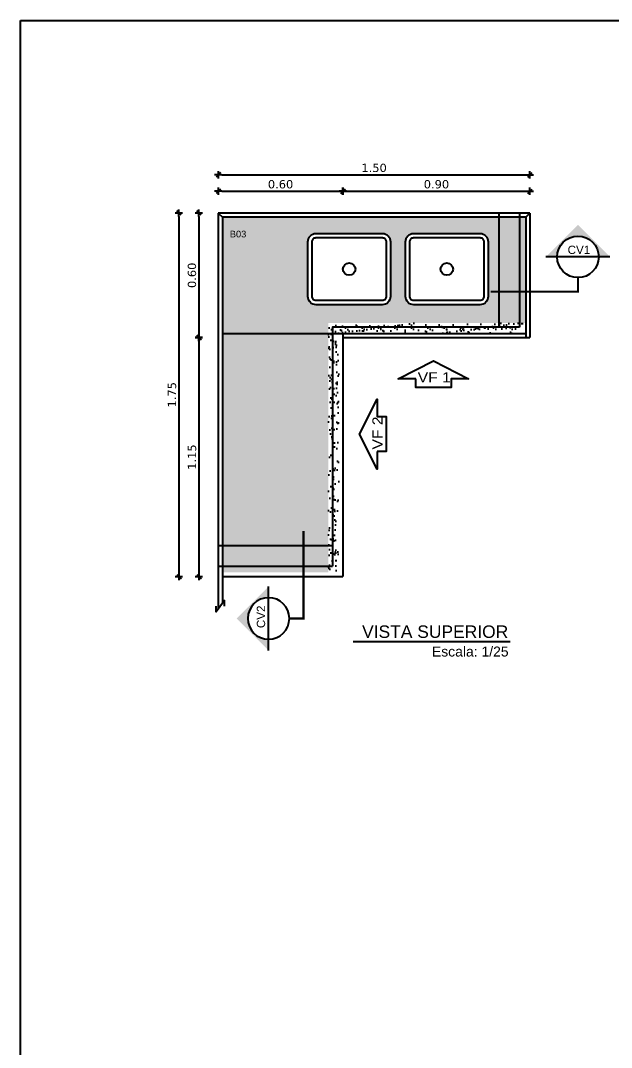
# Model space of a CAD drawing. Extents: x -36 to 357, y 137 to 237.
# Drawn here: x 36.1 to 38.943, y 148.749 to 153.693 of the extents above; entities that cross this region are included whole.
import ezdxf

# ---------------------------------------------------------------- set-up
doc = ezdxf.new("R2010")
doc.units = 0
doc.header["$LTSCALE"] = 0.01
doc.linetypes.add('DASHDOT', pattern=[25.4, 12.7, -6.35, 0, -6.35])
doc.layers.get('0').update_dxf_attribs({"linetype": 'CONTINUOUS'})
doc.layers.get('DEFPOINTS').update_dxf_attribs({"linetype": 'CONTINUOUS'})
for name, color, linetype in [('A-AREAS', 2, 'CONTINUOUS'), ('A-HACHURAPARED', 254, 'CONTINUOUS'), ('A-SIMBO', 2, 'CONTINUOUS'), ('A-SOLEIRA', 1, 'CONTINUOUS'), ('ARQ-BNC-VISTA', 1, 'CONTINUOUS'), ('ARQ-CTA-1_025', 1, 'CONTINUOUS'), ('ARQ-EQP-VISTA', 1, 'CONTINUOUS'), ('ARQ-SMB-1_025', 1, 'CONTINUOUS'), ('ARQ-SMB-1_100', 1, 'CONTINUOUS'), ('ARQ-TXT-1_025', 2, 'CONTINUOUS')]:
    doc.layers.add(name, color=color, linetype=linetype)
doc.styles.add('A16-E50', font='arial.ttf', dxfattribs={"height": 0.08})
doc.styles.add('A26', font='arial.ttf', dxfattribs={"height": 0.26})
doc.styles.add('ESC-50-A20', font='arial.ttf', dxfattribs={"height": 0.1})
doc.styles.add('FNDE Texto Cota 0025', font='verdana.ttf', dxfattribs={"height": 0.04})
doc.dimstyles.new('FNDE 1-0025', dxfattribs={"dimscale": 5, "dimtxt": 0.04, "dimasz": 0.0035, "dimexe": 0.15, "dimexo": 0.15, "dimgap": 0.0025, "dimtad": 1, "dimzin": 1, "dimdsep": 46, "dimtxsty": 'FNDE Texto Cota 0025', "dimblk": 'tic', "dimcen": 0.015, "dimdle": 0.15, "dimse1": 1, "dimse2": 1, "dimclrd": 251, "dimclre": 251, "dimclrt": 256, "dimaunit": 1, "dimadec": 3, "dimazin": 0, "dimtfac": 1, "dimtix": 1, "dimtmove": 2, "dimatfit": 3, "dimfxl": 0.15, "dimtvp": 1, "dimtolj": 1, "dimtzin": 0, "dimarcsym": 0})
pattern_1 = [(217.5, (4.92887, 321.3692), (0.001600031, -0.048941324), [0, -0.038608, 0, -0.04318, 0, -0.041275]), (187.5, (4.92887, 321.3692), (-0.044952328, -0.07168251), [0, -0.020828, 0, -0.034798, 0, -0.013335]), (147.5, (4.96011, 321.3692), (-0.079099237, -0.000143718), [0, -0.0127, 0, -0.04572, 0, -0.05969]), (137.5, (4.96011, 321.3692), (-0.076355645, -0.022292932), [0, -0.00635, 0, -0.029972, 0, -0.03429])]

# ---------------------------------------------------------------- blocks, each defined once
blk = doc.blocks.new('A$C24323779')
at = {"layer": 'ARQ-EQP-VISTA'}
for points in [[(0.04, 0), (0.3, 0, 0.414214), (0.34, 0.04), (0.34, 0.36, 0.414214), (0.3, 0.4), (0.04, 0.4, 0.414214), (0, 0.36), (0, 0.04, 0.414214)], [(0.04, 0.02), (0.3, 0.02, 0.414214), (0.32, 0.04), (0.32, 0.36, 0.414214), (0.3, 0.38), (0.04, 0.38, 0.414214), (0.02, 0.36), (0.02, 0.04, 0.414214)]]:
    blk.add_lwpolyline(points, format="xyb", close=True, dxfattribs=at)
blk.add_circle((0.17, 0.2), 0.03, dxfattribs=at)
blk = doc.blocks.new('FNDE-Ind Corte-1_025')
blk.add_hatch(color=251).paths.add_polyline_path([(242.4601, -6.2526), (242.5139, -6.2526, -1), (242.7139, -6.2526), (242.7678, -6.2526), (242.6139, -6.0987)])
at = {"color": 251, "linetype": 'Continuous'}
blk.add_line((242.7678, -6.2526), (242.4601, -6.2526), dxfattribs=at)
blk.add_circle((242.6139, -6.2526), 0.1, dxfattribs=at)
blk = doc.blocks.new('tic')
at = {"color": 251}
for p, q in [((-1, 0), (1, 0)), ((0, -1), (0, 1))]:
    blk.add_line(p, q, dxfattribs=at)
blk.add_line((-0.6, -0.6), (0.6, 0.6))
blk = doc.blocks.new('*D54')
at = {"layer": 'ARQ-CTA-1_025', "color": 251, "lineweight": -2}
blk.add_line((37.0686, 152.8711), (37.6336, 152.8711), dxfattribs=at)
at = {"layer": 'DEFPOINTS', "color": 0}
for p in [(37.6511, 152.8711), (37.0511, 152.7662, -2), (37.6511, 152.1862, -2)]:
    blk.add_point(p, dxfattribs=at)
at = {"layer": 'ARQ-CTA-1_025', "color": 251, "lineweight": -2, "xscale": 0.0175, "yscale": 0.0175, "zscale": 0.0175, "rotation": 180}
blk.add_blockref('tic', (37.0511, 152.8711), dxfattribs=at)
at = {"layer": 'ARQ-CTA-1_025', "color": 251, "lineweight": -2, "xscale": 0.0175, "yscale": 0.0175, "zscale": 0.0175}
blk.add_blockref('tic', (37.6511, 152.8711), dxfattribs=at)
at = {"layer": 'ARQ-CTA-1_025', "insert": (37.3511, 152.9044), "char_height": 0.04, "attachment_point": 5, "style": 'FNDE Texto Cota 0025'}
blk.add_mtext('\\A1;0.60', dxfattribs=at)
blk = doc.blocks.new('*D55')
at = {"layer": 'ARQ-CTA-1_025', "color": 251, "lineweight": -2}
blk.add_line((37.6686, 152.8711), (38.5336, 152.8711), dxfattribs=at)
at = {"layer": 'DEFPOINTS', "color": 0}
for p in [(38.5511, 152.8711), (38.5511, 152.7662, -2), (37.6511, 152.1862, -2)]:
    blk.add_point(p, dxfattribs=at)
at = {"layer": 'ARQ-CTA-1_025', "color": 251, "lineweight": -2, "xscale": 0.0175, "yscale": 0.0175, "zscale": 0.0175, "rotation": 180}
blk.add_blockref('tic', (37.6511, 152.8711), dxfattribs=at)
at = {"layer": 'ARQ-CTA-1_025', "color": 251, "lineweight": -2, "xscale": 0.0175, "yscale": 0.0175, "zscale": 0.0175}
blk.add_blockref('tic', (38.5511, 152.8711), dxfattribs=at)
at = {"layer": 'ARQ-CTA-1_025', "insert": (38.1011, 152.9044), "char_height": 0.04, "attachment_point": 5, "style": 'FNDE Texto Cota 0025'}
blk.add_mtext('\\A1;0.90', dxfattribs=at)
blk = doc.blocks.new('*D56')
at = {"layer": 'ARQ-CTA-1_025', "color": 251, "lineweight": -2}
blk.add_line((37.0686, 152.95), (38.5336, 152.95), dxfattribs=at)
at = {"layer": 'DEFPOINTS', "color": 0}
for p in [(38.5511, 152.95), (37.0511, 152.7177, -2), (38.5511, 152.7177, -2)]:
    blk.add_point(p, dxfattribs=at)
at = {"layer": 'ARQ-CTA-1_025', "color": 251, "lineweight": -2, "xscale": 0.0175, "yscale": 0.0175, "zscale": 0.0175, "rotation": 180}
blk.add_blockref('tic', (37.0511, 152.95), dxfattribs=at)
at = {"layer": 'ARQ-CTA-1_025', "color": 251, "lineweight": -2, "xscale": 0.0175, "yscale": 0.0175, "zscale": 0.0175}
blk.add_blockref('tic', (38.5511, 152.95), dxfattribs=at)
at = {"layer": 'ARQ-CTA-1_025', "insert": (37.8011, 152.9833), "char_height": 0.04, "attachment_point": 5, "style": 'FNDE Texto Cota 0025'}
blk.add_mtext('\\A1;1.50', dxfattribs=at)
blk = doc.blocks.new('*D57')
at = {"layer": 'ARQ-CTA-1_025', "color": 251, "lineweight": -2}
blk.add_line((36.9582, 152.7487), (36.9582, 152.1837), dxfattribs=at)
at = {"layer": 'DEFPOINTS', "color": 0}
for p in [(37.0511, 152.7662, -2), (36.9582, 152.1662), (37.6511, 152.1662, -2)]:
    blk.add_point(p, dxfattribs=at)
at = {"layer": 'ARQ-CTA-1_025', "color": 251, "lineweight": -2, "xscale": 0.0175, "yscale": 0.0175, "zscale": 0.0175}
for p, rotation in [((36.9582, 152.7662), 90), ((36.9582, 152.1662), 270)]:
    blk.add_blockref('tic', p, dxfattribs=dict(at, rotation=rotation))
at = {"layer": 'ARQ-CTA-1_025', "insert": (36.9249, 152.4662), "char_height": 0.04, "attachment_point": 5, "rotation": 90, "style": 'FNDE Texto Cota 0025'}
blk.add_mtext('\\A1;0.60', dxfattribs=at)
blk = doc.blocks.new('*D58')
at = {"layer": 'ARQ-CTA-1_025', "color": 251, "lineweight": -2}
blk.add_line((36.9582, 152.1487), (36.9582, 151.0337), dxfattribs=at)
at = {"layer": 'DEFPOINTS', "color": 0}
for p in [(37.6511, 152.1662, -2), (36.9582, 151.0162), (37.0711, 151.0162, -2)]:
    blk.add_point(p, dxfattribs=at)
at = {"layer": 'ARQ-CTA-1_025', "color": 251, "lineweight": -2, "xscale": 0.0175, "yscale": 0.0175, "zscale": 0.0175}
for p, rotation in [((36.9582, 152.1662), 90), ((36.9582, 151.0162), 270)]:
    blk.add_blockref('tic', p, dxfattribs=dict(at, rotation=rotation))
at = {"layer": 'ARQ-CTA-1_025', "insert": (36.9253, 151.5912), "char_height": 0.04, "attachment_point": 5, "rotation": 90, "style": 'FNDE Texto Cota 0025'}
blk.add_mtext('\\A1;1.15', dxfattribs=at)
blk = doc.blocks.new('*D59')
at = {"layer": 'ARQ-CTA-1_025', "color": 251, "lineweight": -2}
blk.add_line((36.862, 152.7487), (36.862, 151.0337), dxfattribs=at)
at = {"layer": 'DEFPOINTS', "color": 0}
for p in [(37.0752, 152.7662, -2), (36.862, 151.0162), (37.0952, 151.0162, -2)]:
    blk.add_point(p, dxfattribs=at)
at = {"layer": 'ARQ-CTA-1_025', "color": 251, "lineweight": -2, "xscale": 0.0175, "yscale": 0.0175, "zscale": 0.0175}
for p, rotation in [((36.862, 152.7662), 90), ((36.862, 151.0162), 270)]:
    blk.add_blockref('tic', p, dxfattribs=dict(at, rotation=rotation))
at = {"layer": 'ARQ-CTA-1_025', "insert": (36.829, 151.8912), "char_height": 0.04, "attachment_point": 5, "rotation": 90, "style": 'FNDE Texto Cota 0025'}
blk.add_mtext('\\A1;1.75', dxfattribs=at)

msp = doc.modelspace()

# ---------------------------------------------------------------- hatches: boundary and pattern name
at = {"layer": 'A-HACHURAPARED'}
h = msp.add_hatch(dxfattribs=at)
h.set_pattern_fill('AR-SAND', color=252, scale=0.001, angle=180)
h.set_pattern_definition(pattern_1)
h.paths.add_polyline_path([(37.0711, 151.0662), (37.5011, 151.0662), (37.5011, 151.1662), (37.0711, 151.1662)])
h.paths.add_polyline_path([(38.4011, 152.3162), (38.5011, 152.3162), (38.5011, 152.7462), (38.4011, 152.7462)])
h = msp.add_hatch(dxfattribs=at)
h.set_pattern_fill('AR-SAND', color=252, scale=0.001, angle=180)
h.set_pattern_definition(pattern_1)
h.paths.add_polyline_path([(37.0711, 151.1662), (37.5011, 151.1662), (37.5011, 151.0662), (37.0711, 151.0662), (37.0711, 151.0362), (37.5811, 151.0362), (37.5811, 152.2362), (38.5311, 152.2362), (38.5311, 152.7462), (38.5011, 152.7462), (38.5011, 152.3162), (38.4011, 152.3162), (38.4011, 152.7462), (37.0711, 152.7462)])
h.paths.add_polyline_path([(37.4811, 152.3662), (37.4811, 152.6262, -0.414214), (37.5211, 152.6662), (37.8411, 152.6662, -0.414214), (37.8811, 152.6262), (37.8811, 152.3662, -0.414214), (37.8411, 152.3262), (37.5211, 152.3262, -0.414214)], flags=16)
h.paths.add_polyline_path([(37.5011, 152.3662), (37.5011, 152.6262, -0.414214), (37.5211, 152.6462), (37.8411, 152.6462, -0.414214), (37.8611, 152.6262), (37.8611, 152.3662, -0.414214), (37.8411, 152.3462), (37.5211, 152.3462, -0.414214)], flags=0)
h.paths.add_polyline_path([(37.6511, 152.4962, -1), (37.7111, 152.4962, -1)], flags=0)
h.paths.add_polyline_path([(37.9511, 152.3662), (37.9511, 152.6262, -0.414214), (37.9911, 152.6662), (38.3111, 152.6662, -0.414214), (38.3511, 152.6262), (38.3511, 152.3662, -0.414214), (38.3111, 152.3262), (37.9911, 152.3262, -0.414214)], flags=16)
h.paths.add_polyline_path([(37.9711, 152.3662), (37.9711, 152.6262, -0.414214), (37.9911, 152.6462), (38.3111, 152.6462, -0.414214), (38.3311, 152.6262), (38.3311, 152.3662, -0.414214), (38.3111, 152.3462), (37.9911, 152.3462, -0.414214)], flags=0)
h.paths.add_polyline_path([(38.1211, 152.4962, -1), (38.1811, 152.4962, -1)], flags=0)
h = msp.add_hatch(dxfattribs=at)
h.set_pattern_fill('AR-SAND', color=252, scale=0.001, angle=180)
h.set_pattern_definition(pattern_1)
h.paths.add_polyline_path([(37.5811, 151.0362), (37.6311, 151.0362), (37.6311, 152.1862), (38.5311, 152.1862), (38.5311, 152.2362), (37.5811, 152.2362)])
at = {"layer": 'ARQ-SMB-1_100'}
h = msp.add_hatch(color=252, dxfattribs=at)
edge = h.paths.add_edge_path()
edge.add_arc((37.1448, 152.6658), 0.0536, 0, 360)
edge = h.paths.add_edge_path(flags=17)
edge.add_arc((37.1448, 152.6658), 0.0489, 0, 360)

# ---------------------------------------------------------------- linework, layer by layer
msp.add_lwpolyline([(36.1002, 153.6928), (52.7735, 153.6928), (52.7735, 143.8859), (36.1002, 143.8859)], close=True)
at = {"layer": 'A-AREAS', "linetype": 'Continuous'}
for p, q in [((37.0511, 152.7662, -2), (37.0511, 150.8598, -2)), ((38.5511, 152.7662, -2), (37.0511, 152.7662, -2)), ((37.0511, 152.7662, -2), (37.0711, 152.7462, -2)), ((38.5311, 152.7462, -2), (38.5511, 152.7662, -2)), ((38.5511, 152.7662, -2), (38.5511, 152.1662, -2)), ((37.0711, 152.7462, -2), (37.0711, 150.8867, -2)), ((38.5311, 152.7462, -2), (37.0711, 152.7462, -2)), ((38.5311, 152.7462, -2), (38.5311, 152.1662, -2)), ((37.0711, 152.1862, -2), (38.5311, 152.1862, -2)), ((37.6511, 152.1862, -2), (37.6511, 151.0162, -2)), ((37.6511, 152.1662, -2), (38.5511, 152.1662, -2)), ((37.0711, 151.0162, -2), (37.6511, 151.0162, -2))]:
    msp.add_line(p, q, dxfattribs=at)
at = {"layer": 'A-SIMBO', "color": 2, "linetype": 'ByBlock', "elevation": -2}
msp.add_lwpolyline([(37.0817, 150.8734), (37.0817, 150.9009), (37.0408, 150.8458), (37.0408, 150.8734)], dxfattribs=at)
at = {"layer": 'A-SOLEIRA'}
msp.add_line((37.7002, 150.7038), (38.4559, 150.7038), dxfattribs=at)
at = {"layer": 'ARQ-BNC-VISTA'}
for p, q in [((38.4011, 152.7662, -2), (38.4011, 152.2162, -2)), ((38.5011, 152.7662, -2), (38.5011, 152.2162, -2)), ((37.0511, 151.1662, -2), (37.6011, 151.1662, -2)), ((37.0511, 151.0662, -2), (37.6011, 151.0662, -2))]:
    msp.add_line(p, q, dxfattribs=at)
at = {"layer": 'ARQ-BNC-VISTA', "elevation": -2}
msp.add_lwpolyline([(38.5011, 152.2162), (37.6011, 152.2162), (37.6011, 151.0662)], dxfattribs=at)
at = {"layer": 'ARQ-SMB-1_025', "color": 251, "linetype": 'DASHDOT', "ltscale": 0.15}
for points in [[(38.7819, 152.4551, 0.01, 0.01, 0), (38.7819, 152.3874, 0.01, 0.01, 0), (38.3616, 152.3874, 0, 0, 0)], [(37.3936, 150.8143, 0.01, 0.01, 0), (37.4613, 150.8143, 0.01, 0.01, 0), (37.4613, 151.2346, 0, 0, 0)]]:
    msp.add_lwpolyline(points, format="xyseb", dxfattribs=at)
at = {"layer": 'ARQ-SMB-1_025', "elevation": -0.9815}
for points in [[(38.0022, 151.9687), (37.9176, 151.9687), (38.0867, 152.0547), (38.2557, 151.9687), (38.1712, 151.9687), (38.1712, 151.9257), (38.0022, 151.9257), (38.0022, 151.9687)], [(37.8162, 151.6173), (37.8162, 151.5327), (37.7302, 151.7018), (37.8162, 151.8708), (37.8162, 151.7863), (37.8592, 151.7863), (37.8592, 151.6173), (37.8162, 151.6173)]]:
    msp.add_lwpolyline(points, dxfattribs=at)

# ---------------------------------------------------------------- block references
at = {"layer": 'ARQ-EQP-VISTA', "rotation": 90.00000000000783}
for p in [(37.8811, 152.3262, -2), (38.3511, 152.3262, -2)]:
    msp.add_blockref('A$C24323779', p, dxfattribs=at)
at = {"layer": 'ARQ-SMB-1_025'}
msp.add_blockref('FNDE-Ind Corte-1_025', (-203.832, 158.8076), dxfattribs=at)
at = {"layer": 'ARQ-SMB-1_025', "xscale": -1, "rotation": 90}
msp.add_blockref('FNDE-Ind Corte-1_025', (31.041, 393.4282), dxfattribs=at)

# ---------------------------------------------------------------- texts
at = {"layer": 'ARQ-SMB-1_025', "color": 2, "style": 'A26', "text_generation_flag": 6, "width": 1.1}
for s, rotation, p in [('VF 1', 180, (38.011, 151.9504, -0.9815)), ('VF 2', 270, (37.8418, 151.6277, -0.9815))]:
    msp.add_text(s, height=0.04893, rotation=rotation, dxfattribs=at).set_placement(p)
at = {"layer": 'ARQ-SMB-1_100', "style": 'A16-E50'}
msp.add_attdef('B03', (37.107, 152.6488), '', height=0.0319, dxfattribs=at)
at = {"layer": 'ARQ-TXT-1_025', "insert": (38.7322, 152.6089), "char_height": 0.04, "width": 2.132044, "attachment_point": 1, "style": 'ESC-50-A20'}
msp.add_mtext('CV1', dxfattribs=at)
at = {"layer": 'ARQ-TXT-1_025', "insert": (37.2369, 150.7678), "char_height": 0.04, "width": 2.132044, "attachment_point": 1, "rotation": 90, "style": 'ESC-50-A20'}
msp.add_mtext('CV2', dxfattribs=at)
at = {"layer": 'ARQ-TXT-1_025', "color": 3, "attachment_point": 7, "style": 'ESC-50-A20'}
for s, insert, char_height, width in [('\\pi0.10493;VISTA SUPERIOR', (37.6384, 150.7199, -0.9815), 0.06, 0.806794), ('\\pi0.22439;Escala: 1/25', (37.8549, 150.6304, 0.8006), 0.048, 0.585435)]:
    msp.add_mtext(s, dxfattribs=dict(at, insert=insert, char_height=char_height, width=width))

# ---------------------------------------------------------------- dimensions: what is measured, and where the dimension line sits
at = {"layer": 'ARQ-CTA-1_025'}
for base, p1, p2, picture, middle in [((38.5511, 152.95), (37.0511, 152.7177, -2), (38.5511, 152.7177, -2), '*D56', (37.8011, 152.9833)), ((37.6511, 152.8711), (37.0511, 152.7662, -2), (37.6511, 152.1862, -2), '*D54', (37.3511, 152.9044)), ((38.5511, 152.8711), (37.6511, 152.1862, -2), (38.5511, 152.7662, -2), '*D55', (38.1011, 152.9044))]:
    dim = msp.add_linear_dim(base=base, p1=p1, p2=p2, dimstyle='FNDE 1-0025', dxfattribs=at)
    dim.commit()
    dim.dimension.update_dxf_attribs({"geometry": picture, "text_midpoint": middle})
for base, p1, p2, picture, middle in [((36.862, 151.0162), (37.0752, 152.7662, -2), (37.0952, 151.0162, -2), '*D59', (36.829, 151.8912)), ((36.9582, 152.1662), (37.0511, 152.7662, -2), (37.6511, 152.1662, -2), '*D57', (36.9249, 152.4662)), ((36.9582, 151.0162), (37.6511, 152.1662, -2), (37.0711, 151.0162, -2), '*D58', (36.9253, 151.5912))]:
    dim = msp.add_linear_dim(base=base, p1=p1, p2=p2, angle=90, dimstyle='FNDE 1-0025', dxfattribs=at)
    dim.commit()
    dim.dimension.update_dxf_attribs({"geometry": picture, "text_midpoint": middle})

doc.saveas('drawing.dxf')
